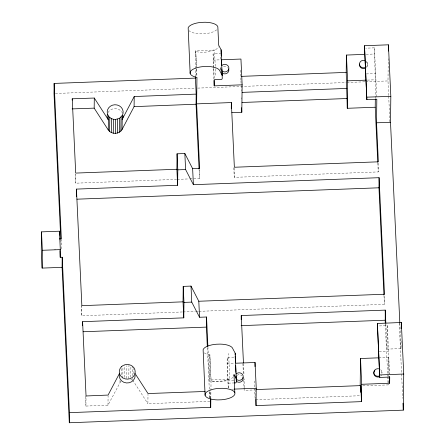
<?xml version="1.0" encoding="UTF-8"?>
<svg xmlns="http://www.w3.org/2000/svg" width="445" height="445" viewBox="0 0 445 445"><rect width="100%" height="100%" fill="white"/><g stroke="black" fill="none" stroke-linecap="round" stroke-linejoin="round"><path stroke-width="0.33" stroke-dasharray="2.23 1.67" d="M61.232 248.933L61.349 239.505M176.654 179.374L75.572 183.19L75.678 174.434M182.378 311.962L81.73 315.761L81.847 306.332M120.79 381.282L107.974 405.161L85.924 406.074L86.046 395.972M107.974 405.161L108.091 395.733M119.994 382.327L120.016 380.303M121.263 374.773L121.357 366.797M122.803 378.194L122.937 366.897M124.689 377.388L124.834 365.428M126.719 378.389L126.875 365.762M128.794 378.561L128.955 365.273M130.774 377.232L130.902 366.597M132.46 379.668L132.477 378.339M132.51 375.68L132.627 366.374M133.889 373.722L133.962 367.848M209.856 401.401L147.885 403.654L148.001 394.226M195.45 76.735L195.539 69.264M195.544 68.586L195.767 50.73L214.501 50.024L215.352 68.341M189.809 178.879L199.505 178.512L199.627 168.41M213.889 79.093L213.083 53.928L220.564 53.65M233.836 380.62L209.528 381.537L209.851 355.043L208.61 354.804A14.98 5.774 -2.7 0 1 203.994 352.579M209.895 398.036L209.979 391.3L210.29 397.975M210.83 398.486L211.058 379.952L209.862 354.176M220.698 68.302L220.67 70.232A4.094 3.777 0.7 0 1 220.764 69.248M228.235 387.962L227.1 363.543L227.178 357.374L233.981 357.118M228.313 387.951L227.178 357.374M378.328 163.165L378.222 171.92L234.231 177.349L234.348 167.921M240.806 70.143L240.917 80.389M241.396 99.14L241.413 97.794M244.155 388.313L244.127 390.332L254.707 389.931L254.813 381.015M244.16 387.639L244.188 378.851M255.28 389.592L255.157 399.693L254.707 389.931M367.653 64.686L367.665 63.913M375.324 98.317L375.552 79.788L374.356 54.012L374.429 47.843L365.784 48.171M381.988 372.332L381.982 373.099A4.094 3.777 0.7 0 0 380.659 370.479M199.037 311.333L384.374 304.347L384.497 294.24M388.669 95.514L387.99 80.929L388.262 58.701M401.106 341.003L401.017 348.552L387.05 349.141L387.334 325.629L377.354 326.007M362.903 385.854L388.118 384.903L388.201 378.039M388.207 377.354L388.452 357.457L379.591 357.791M379.218 351.695L388.53 351.289M213.005 60.097L220.503 59.814M366.179 54.318L374.356 54.012M367.375 80.1L375.552 79.788M55.402 93.478L194.966 88.21M197.741 88.104L346.327 82.503M347.022 82.475L365.078 81.797M365.773 81.769L387.99 80.929M177.349 179.352L189.119 178.907M54.351 249.194L55.725 249.139M183.073 311.939L195.566 311.467M196.262 311.439L198.342 311.361M227.1 363.543L234.598 363.259M211.058 379.952L229.792 379.246L228.596 353.469M228.374 383.151L234.498 382.923M231.706 389.191L233.747 389.114M255.853 399.666L360.628 395.711M366.313 73.92L375.63 73.625M130.752 379.223L131.887 379.963M132.454 380.33L133.789 381.804L147.885 403.654M399.821 322.881L401.017 348.552M388.702 96.209L389.892 121.908M399.248 323.331L402.736 398.342M374.429 47.843L376.787 98.584M387.334 325.629L389.564 373.672M388.452 357.457L389.208 373.733M385.871 323.804L387.05 349.141M377.805 162.976L378.222 171.92M383.957 295.324L384.374 304.347M385.303 324.344L387.701 375.953M387.734 376.642L388.118 384.903M240.951 81.057L241.134 85.062M241.168 85.729L241.413 91.069M243.482 363.715L243.994 374.723M233.786 167.715L234.231 177.349M242.881 363.493L243.359 373.817M243.649 380.008L244.066 388.958M220.72 57.038L220.815 59.074M215.386 69.02L215.697 75.806M213.083 53.928L213.711 67.501M213.739 68.174L214.279 79.711M195.767 50.73L196.584 68.369M196.618 69.047L196.963 76.512M196.445 66.522L195.756 51.598C202.325 52.866 209.406 52.377 215.541 49.595A14.98 5.774 -2.7 0 0 218.623 46.731M196.573 69.236L196.89 76.017M209.851 355.043L211.047 380.82C217.622 382.088 224.697 381.599 230.833 378.817A14.98 5.774 -2.7 0 0 232.846 377.443M207.915 346.844L209.528 381.537M199.048 168.794L199.505 178.512M207.376 347.934L209.373 390.988M209.406 391.678L209.695 397.93M75.149 174.162L75.572 183.19M81.246 305.353L81.73 315.761M85.473 396.356L85.924 406.074M60.815 239.916L61.004 244.077M216.698 29.809A14.98 5.774 -2.7 0 1 204.672 33.725L200.762 33.853A14.98 5.774 -2.7 0 1 189.042 30.727M108.052 112.54A7.971 7.354 0.7 0 1 115.478 108.608A7.971 7.354 0.7 0 1 122.492 113.163M380.67 369.706A4.094 3.777 0.7 0 1 381.899 373.31M381.521 375.007A4.094 3.777 0.7 0 1 380.909 375.814M366.341 61.293A4.094 3.777 0.7 0 1 366.591 66.628M366.33 62.061A4.094 3.777 0.7 0 1 366.58 67.401M221.132 68.324A4.094 3.777 0.7 0 1 221.749 67.518M223.535 66.472A4.094 3.777 0.7 0 1 227.534 67.295M236.896 375.296A4.094 3.777 0.7 0 1 241.858 375.714M220.881 69.275A4.094 3.777 0.7 0 1 220.792 67.323"/><path stroke-width="0.67" d="M60.214 257.316L60.309 249.612L59.452 231.2L41.491 231.873L41.274 249.684L42.13 268.096L62.089 267.345L62.211 257.243L60.214 257.316L59.897 250.496M42.13 268.096L42.347 250.285L41.491 231.873M195.45 76.735L195.433 78.098L54.134 83.426L54.012 93.528L60.781 239.221M59.407 235.049L59.452 231.2M72.229 100.136L72.24 98.79L94.301 98.039L108.396 119.889A7.971 7.354 0.7 0 1 107.34 114.343M255.747 399.599L256.025 405.606L361.496 401.629L361.707 384.285L389.648 383.234L389.725 377.065L379.746 377.443L377.388 323.504L401.329 322.48L403.726 374.034L403.281 410.151L69.309 422.75L69.431 412.649L62.211 257.243M76.345 196.512L76.44 189.103L177.622 185.287L177.811 169.834L177.066 153.814L184.847 153.519L192.641 168.672L193.386 184.692L379.084 177.689L384.497 294.24L198.798 301.248L191.005 286.091L183.223 286.385L183.034 301.844L183.779 317.858L82.598 321.679L82.547 325.718M195.433 78.098L196.173 94.112L134.212 96.537L134.09 106.639L122.069 129.473C119.288 134.429 111.445 134.668 108.274 129.996L94.173 108.141L94.301 98.039M108.274 129.996L108.441 116.039A7.971 7.354 0.7 0 1 114.827 104.753A7.971 7.354 0.7 0 1 122.242 115.516L122.069 129.473M109.609 131.47L109.782 117.513L108.441 116.039M111.311 132.571L111.484 118.615L109.782 117.513M113.269 133.233L113.436 119.277L111.484 118.615M115.338 133.405L115.511 119.449L119.449 118.314L122.242 115.516M117.391 133.077L117.563 119.121M119.277 132.271L119.449 118.314M120.873 131.041L121.046 117.085M177.622 185.287L176.876 169.267L177.066 153.814M183.779 317.858L183.969 302.405L183.223 286.385M199.048 168.794L196.05 104.219L196.173 94.112M192.641 168.672L199.627 168.41L196.629 103.874L196.951 77.374L195.711 77.135A14.98 5.774 -2.7 0 1 190.148 73.492L188.163 27.79A14.98 5.774 -2.7 0 1 201.262 22.378L205.167 22.25A14.98 5.774 -2.7 0 1 217.833 26.806L218.69 45.218L221.109 49.773L222.272 78.442L221.76 79.427L214.279 79.711L214.201 85.874L242.141 84.823L240.945 59.046L221.182 59.791M207.309 346.549L206.408 327.103L206.53 317.001L199.544 317.268L191.751 302.111L191.005 286.091M69.431 412.649L210.724 407.32L210.824 399.165M221.109 49.773L221.232 56.059M231.278 108.625L231.35 102.561L196.629 103.874M235.183 354.954L235.205 353.219L232.785 348.663A14.98 5.774 -2.7 0 0 220.119 344.107L216.214 344.235A14.98 5.774 -2.7 0 0 203.115 349.642L205.101 395.344A14.98 5.774 -2.7 0 0 217.766 399.905L221.677 399.771A14.98 5.774 -2.7 0 0 234.938 393.603A14.98 5.774 -2.7 0 0 222.172 388.296L218.267 388.429A14.98 5.774 -2.7 0 0 205.167 393.836L205.101 395.344M234.498 382.923L235.856 382.872L236.367 381.888L235.205 353.219M231.889 112.641L241.807 112.268L242.141 84.823M241.196 319.588L241.246 315.544L385.236 310.115L385.837 323.12M254.991 366.602L255.041 362.486L235.961 363.209M256.025 405.606L256.237 388.268L255.041 362.486M375.319 99.001L375.218 107.234L347.278 108.291L346.204 72.407L346.416 55.063L364.817 54.373M347.278 108.291L347.612 80.845L346.416 55.063M360.177 385.954L360.511 358.509L378.912 357.813M399.821 322.881L390.51 122.381L390.827 96.37L388.429 44.812L364.483 45.718L366.841 99.658L376.82 99.279L376.531 122.792L378.345 161.819L234.359 167.248L231.35 102.561M360.673 392.345L360.756 385.609L255.975 389.564M366.841 99.658L364.483 45.718M383.924 294.629L378.962 187.79L379.084 177.689M379.746 377.443L377.388 323.504M388.357 51.064L388.429 44.812M385.236 322.97L385.236 310.115M401.257 328.655L401.329 322.48M190.148 73.492L190.215 71.979A14.98 5.774 -2.7 0 1 203.315 66.572L207.22 66.439A14.98 5.774 -2.7 0 1 219.891 71L222.305 75.555M134.212 96.537L122.191 119.371A7.971 7.354 0.7 0 0 123.087 115.656M119.483 373.427L108.096 395.06L86.046 395.972L82.598 321.679M134.09 106.639L196.05 104.219M241.424 76.362L346.204 72.407M347.612 80.845L366.012 80.15M242.169 92.382L346.95 88.427M242.047 102.484L346.822 98.529M176.876 169.267L75.695 173.083L72.24 98.79M177.811 169.834L185.593 169.539L193.386 184.692M77.007 199.182L378.962 187.79M59.357 238.904L61.354 238.832L54.134 83.426M42.347 250.285L60.309 249.612M183.034 301.844L81.852 305.659L76.44 189.103M183.969 302.405L191.751 302.111M241.123 325.645L385.109 320.216M83.165 331.753L206.408 327.103M379.774 374.94L403.726 374.034M234.432 389.086L256.237 388.268M205.162 391.472L148.013 393.552L135.024 373.427M72.118 108.891L94.173 108.141M366.875 97.149L390.827 96.37M376.531 122.792L390.51 122.381M113.436 119.277L115.511 119.449M236.406 378.995L233.987 374.44L234.838 392.852M402.959 403.203L403.281 410.151M389.336 376.448L389.648 383.234M375.218 107.234L377.777 162.286M360.511 358.509L361.707 384.285M360.756 385.609L361.496 401.629M241.596 107.712L241.807 112.268M241.246 315.544L243.454 363.025M221.388 59.452L221.671 65.554M221.833 68.947L222.116 75.055M235.171 356.111L235.455 362.213M235.611 365.606L235.928 372.393M236.084 375.78L236.367 381.888M213.95 80.45L214.201 85.874M206.53 317.001L207.882 346.149M210.324 398.642L210.724 407.32M198.798 301.248L199.544 317.268M184.847 153.519L185.593 169.539M62.089 267.345L69.309 422.75M135.152 375.335A7.971 7.354 0.7 0 1 126.486 382.961A7.971 7.354 0.7 0 1 119.405 374.028M234.076 374.94A14.98 5.774 -2.7 0 1 233.92 375.953M379.129 376.092A4.094 3.777 0.7 0 1 373.811 372.637A4.094 3.777 0.7 0 1 378.79 368.799M379.118 376.859A4.094 3.777 0.7 0 1 374.434 375.274A4.094 3.777 0.7 0 1 374.874 370.696M236.095 374.006A4.094 3.777 0.7 0 1 241.885 373.783A4.094 3.777 0.7 0 1 242.13 379.123A4.094 3.777 0.7 0 1 236.345 379.34M365.768 67.262A4.094 3.777 0.7 0 1 359.538 64.714A4.094 3.777 0.7 0 1 364.461 60.381M365.762 68.029A4.094 3.777 0.7 0 1 361.212 67.929A4.094 3.777 0.7 0 1 359.566 64.013M228.669 68.947A4.094 3.777 0.7 0 1 226.961 73.269A4.094 3.777 0.7 0 1 221.994 72.852M242.998 377.366A4.094 3.777 0.7 0 1 241.29 381.682A4.094 3.777 0.7 0 1 236.323 381.27M221.771 65.587A4.094 3.777 0.7 0 1 227.556 65.371A4.094 3.777 0.7 0 1 227.807 70.711A4.094 3.777 0.7 0 1 222.016 70.927M121.357 366.797L120.167 368.371A7.971 7.354 0.7 0 0 127.576 379.134A7.971 7.354 0.7 0 0 133.962 367.848C131.164 363.804 124.806 363.331 121.357 366.797"/></g></svg>
